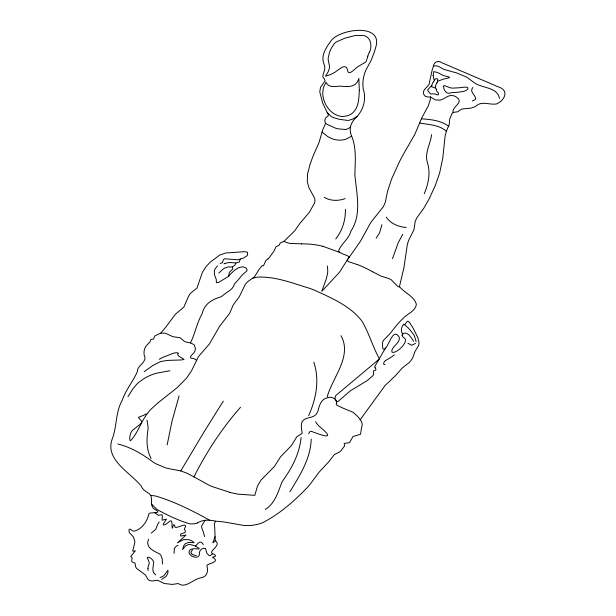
<?xml version="1.0" encoding="UTF-8"?>
<svg xmlns="http://www.w3.org/2000/svg" width="616" height="616" viewBox="0 0 616 616"><rect width="100%" height="100%" fill="white"/><g stroke="black" fill="none" stroke-linecap="round" stroke-linejoin="round"><path stroke-width="0.92" d="M162.455 564.048L162.216 558.835L160.953 555.44A8.293 6.776 -1.9 0 0 159.59 553.946C153.815 550.935 144.845 547.416 148.618 539.192M147.994 568.66L147.986 570.478M345.391 209.309C345.653 220.028 342.427 230.569 335.743 239M431.593 134.619C430.561 143.859 424.547 152.583 427.258 162.154C430.846 172.649 428.413 183.761 424.27 193.709M372.649 271.772L380.719 275.991L389.112 278.686A13.899 11.357 -1.9 0 1 391.345 279.887L397.851 286.517L399.368 286.971L403.957 267.498L407.445 243.844L409.116 239.262L413.952 229.745L415.215 221.306L416.947 217.702L423.631 208.501L429.052 199.099L435.335 185.377L439.608 173.204L442.819 157.896L445.122 135.928L446.515 130.838L449.218 124.571L449.657 119.265L451.998 113.436L453.661 112.343L457.557 111.812L461.854 109.009L470.493 108.162A21.783 17.802 -1.9 0 0 475.475 106.522C481.55 100.331 489.389 105.213 496.604 103.95C505.143 100 509.748 89.728 497.181 86.51A159.944 130.692 -1.9 0 0 493.547 84.831L442.134 62.863C438.338 59.929 433.71 61.846 433.294 66.651A80.966 66.166 -1.9 0 0 432.008 70.694L429.013 84.5L424.193 89.967L423.315 92.362L423.808 94.471L425.202 96.188L427.435 96.989L430.507 96.951L430.33 99.13A27.22 22.245 -1.9 0 1 430.23 99.854L428.336 105.736L421.968 117.587L414.807 134.38L405.944 149.827A272.719 222.853 -1.9 0 0 399.299 162.039L391.483 179.31L387.487 191.568A88.196 72.072 -1.9 0 0 386.825 194.748L385.377 202.01L383.514 206.422L370.678 222.638L361.723 238.954A106.637 87.133 -1.9 0 1 359.652 242.427L347.131 260.214L348.279 261.584L357.511 264.634M311.203 439.031C310.726 458.589 299.8 475.56 289.92 491.714M327.489 266.012L327.743 271.117A36.537 29.853 -1.9 0 1 327.535 273.627L326.388 278.648L321.768 291.345L339.324 272.441L349.295 256.834C345.915 254.57 341.472 254.038 338.484 251.305C340.756 244.144 348.841 239.085 350.897 231.185C362.093 214.276 356.448 193.455 354.893 174.844C355.139 161.538 356.741 147.894 351.297 135.281C348.618 128.89 351.082 122.006 356.102 117.541C363.532 110.01 366.574 99.03 363.24 88.927C362.37 83.276 363.147 77.416 365.096 72.057A38.708 31.632 -1.9 0 1 366.512 68.907L371.225 60.214L374.197 52.429A202.91 165.804 -1.9 0 0 375.922 46.623C382.744 22.623 339 29.106 330.961 40.933C326.249 47.378 320.659 55.494 323.877 63.833C326.272 68.168 323.485 72.149 322.799 76.215A5.86 4.789 -1.9 0 0 323.439 77.862L324.031 78.586A11.065 9.04 -1.9 0 0 324.286 78.825L325.079 80.758L320.489 87.395L319.766 91.923L322.807 103.403L328.259 114.653L328.128 116.001L326.773 116.948A5.49 4.489 -1.9 0 0 325.479 118.195L324.794 120.197L325.44 123.87L322.83 129.591L318.973 142.704L315.107 151.436A180.219 147.263 -1.9 0 0 309.663 165.758L307.577 173.966L307.276 181.605L308.924 187.68L314.591 198.198L315.03 200.562L314.584 202.941L309.448 212.181L299.823 223.5L294.702 230.831L283.938 241.403L285.578 242.05A26.611 21.745 -1.9 0 0 289.959 243.435L301.37 243.813M435.289 87.433L435.474 86.479M167.152 444.891L172.033 421.167L179.079 395.872M431.754 86.047L431.885 85.401M301.108 437.568C299.438 453.992 291.768 468.499 282.182 481.543C278.155 491.722 275.221 503.31 265.257 509.455M381.92 224.686L379.625 232.748L376.137 238.169M160.892 333.056L165.327 333.233L173.019 336.721L180.172 337.745L184.207 341.233A5.167 4.22 -1.9 0 0 185.062 341.788L190.436 342.92C194.671 334.557 196.396 325.417 200.423 316.986A120.058 98.106 -1.9 0 0 202.125 313.713C204.543 303.75 211.696 299.645 220.798 296.897A15.716 12.844 -1.9 0 0 223.015 295.326C227.15 291.645 232.933 289.959 234.488 283.907C238.754 279.887 241.641 274.636 246.469 271.31A3.388 2.772 -1.9 0 0 247.108 270.093L246.269 268.099L243.551 266.982A5.96 4.874 -1.9 0 0 241.98 266.897L238.754 267.69L235.435 269.615A25.533 20.859 -1.9 0 0 233.995 270.755A18.88 15.423 -1.9 0 0 233.033 271.648L228.505 276.022L229.383 272.349L232.81 268.869L232.371 266.859L234.942 265.126L235.974 262.963L239.254 262.1L240.317 258.943L243.374 258.112L246.777 255.925A5.298 4.327 -1.9 0 0 247.586 254.785L247.609 252.383L245.053 251.636L225.625 253.007L219.766 255.078L210.533 261.916L206.237 266.358L202.356 272.441L196.981 288.042L190.367 293.385L188.496 296.396L183.876 307.068L175.614 314.037L169.331 322.353A99.738 81.504 -1.9 0 1 166.405 326.365L160.892 333.056L155.086 335.774A4.019 3.288 -1.9 0 0 154.339 336.86L153.553 339.147L151.005 339.354L149.834 342.103L148.533 343.451A21.237 17.356 -1.9 0 0 147.263 344.721C143.867 348.079 143.074 353.299 144.983 357.619C145.176 363.378 137.229 365.681 137.229 371.872C133.01 381.658 125.71 389.874 122.299 400.13C115.677 411.665 116.94 425.34 112.774 437.591C103.496 459.274 129.853 471.979 141.256 486.062C142.612 490.059 146.323 491.622 149.457 493.832C153.446 497.566 149.78 503.58 152.837 507.661A7.569 6.183 -1.9 0 0 154.57 509.224C163.109 513.721 152.699 512.35 149.696 513.167A4.32 3.527 -1.9 0 0 148.941 513.682C147.501 520.936 141.95 529.621 133.826 531.192A3.442 2.81 -1.9 0 1 132.856 530.992L129.899 529.052L129.014 529.567L129.175 532.417L133.48 537.044L134.788 541.264A15.092 12.335 -1.9 0 1 134.611 543.458L132.694 550.943L133.125 551.335L135.397 550.727L130.769 556.51L132.248 558.027L131.631 560.283L131.932 561.607L132.894 562.5L135.027 563.039L135.559 566.343A7.523 6.145 -1.9 0 0 136.629 568.429L145.245 574.813A5.783 4.728 -1.9 0 1 145.776 575.613L148.032 579.517A6.199 5.067 -1.9 0 0 149.881 580.534L150.589 580.742A5.282 4.32 -1.9 0 0 152.83 580.865L157.742 580.272L164.126 583.483L172.249 584.43L178.086 583.552L180.788 584.707A4.458 3.642 -1.9 0 0 182.806 585.2C189.62 584.83 194.417 578.809 201.132 577.793C207.623 576.684 208.4 570.401 206.822 565.349C208.839 563.209 219.096 562.346 214.175 558.219C209.294 556.094 217.502 557.742 215.092 555.008A4.027 3.296 -1.9 0 0 214.045 554.223C205.505 551.921 222.753 546.038 215.292 540.694C214.884 535.342 214.999 529.537 214.376 523.993A24.363 19.912 -1.9 0 1 215.184 521.868L215.492 521.159L223.77 521.906L244.206 525.533L250.881 525.525L256.995 524.501A36.583 29.899 -1.9 0 0 262.816 522.622C279.749 513.921 294.44 500.947 307.569 487.271A109.556 89.52 -1.9 0 0 312.62 480.903L318.88 472.418L328.813 461.731L334.373 454.508L339.416 452.075L340.887 450.797L344.467 446.153L344.244 443.412L349.518 442.681L352.976 436.505L360.506 434.311L361.33 429.005A12.42 10.149 -1.9 0 1 361.615 427.55C364.241 421.382 357.18 416.123 353.253 412.389C347.624 409.863 341.433 407.815 336.205 404.735C338.323 400.115 332.471 395.965 328.182 397.643C321.159 398.652 319.342 405.297 317.995 411.018A30.469 24.902 -1.9 0 1 317.109 412.774C315.746 415.977 312.289 416.993 309.209 417.702C299.083 419.658 301.224 425.918 302.171 433.364L296.743 436.829L291.476 445.553L280.619 456.741L274.305 466.612L261.038 480.033L257.48 486.086L254.808 495.349L238.669 494.194A74.174 60.607 -1.9 0 1 229.907 492.353M367.852 56.11L366.327 61.099A6.206 5.074 -1.9 0 1 365.442 62.247L358.366 66.397A21.737 17.764 -1.9 0 0 356.302 67.829C353.961 69.939 347.901 76.407 347.447 69.662C345.591 61.993 337.406 71.263 333.718 72.927A25.887 21.152 -1.9 0 1 329.729 74.844L325.517 76.238L328.482 71.187L329.483 67.714A11.681 9.548 -1.9 0 0 329.475 66.135L328.259 60.106A17.864 14.599 -1.9 0 1 328.259 57.673L329.352 52.991A53.646 43.836 -1.9 0 1 331.269 48.294L334.111 43.89A13.598 11.111 -1.9 0 1 336.405 41.919L344.829 38.192L354.924 35.605A22.961 18.765 -1.9 0 1 360.853 35.52C370.493 34.596 372.934 45.545 369.254 52.622M308.678 433.702L309.871 431.747A2.225 1.817 -1.9 0 1 311.111 431.246C321.721 435.196 337.668 441.356 319.204 426.295A28.19 23.038 -1.9 0 1 317.34 424.278L315.523 421.729M308.655 415.692C316.085 398.952 319.881 379.987 313.798 362.231M472.818 87.457C469.046 92.038 475.583 94.818 475.575 98.668M327.212 396.866C332.555 377.238 352.429 356.425 341.041 335.689M268.145 258.766A11.227 9.171 -1.9 0 1 267.513 259.197L266.412 259.96A4.043 3.303 -1.9 0 0 265.904 260.468L263.54 265.619A0.847 0.693 -1.9 0 1 263.209 265.735L262.878 265.758A5.86 4.789 -1.9 0 1 262.039 265.627L258.851 269.785A34.804 28.444 -1.9 0 0 257.519 272.018L254.231 277.1L247.663 281.689L245.276 284.338L239.308 296.727L233.295 304.805L229.668 313.305L222.237 322.907A61.854 50.543 -1.9 0 0 219.304 326.842L209.301 344.136L198.452 356.587L191.584 370.709L186.74 377.931L177.316 387.518L157.665 403.133L151.159 409.062A53.246 43.513 -1.9 0 0 148.641 411.942C141.172 420.597 138.284 432.663 130.476 440.794L129.853 440.009L129.753 437.814A25.941 21.198 -1.9 0 1 130.045 435.443L130.977 432.54A11.442 9.356 -1.9 0 1 132.479 430.361L141.287 423.346L141.611 421.221L138.369 417.371L142.219 415.838A9.725 7.946 -1.9 0 0 144.375 414.907L146.084 413.798M215.038 536.682L212.828 542.873L214.299 541.757A39.339 32.148 -1.9 0 0 214.869 541.141L215.277 540.679M229.899 492.369L212.089 486.54A73.343 59.929 -1.9 0 1 209.086 485.208L193.94 476.892C206.568 451.867 221.968 428.297 240.517 407.245M385.547 348.002L374.944 366.22A3.696 3.026 -1.9 0 0 374.944 367.259M416.147 341.764L414.491 336.144A23.092 18.865 -1.9 0 0 413.76 334.65L408.816 328.467A49.049 40.086 -1.9 0 0 407.322 327.111L403.75 324.201C401.024 327.165 400.662 330.761 402.533 334.034C401.663 335.312 402.41 336.783 403.603 337.553C410.626 340.602 395.98 354.477 392.022 352.129C390.136 347.516 401.016 342.727 399.183 337.106C392.623 326.796 389.004 346.97 384.192 349.341L383.306 349.164L382.705 348.025L382.397 343.412A10.965 8.963 -1.9 0 1 383.822 339.97L390.09 333.533L395.572 326.588A82.452 67.375 -1.9 0 1 402.44 319.088C406.46 314.06 414.429 311.973 416.208 305.374A9.979 8.154 -1.9 0 0 416.208 303.742C413.59 295.903 404.481 292.931 399.515 286.686M402.094 335.381C403.642 330.869 408.601 333.61 410.295 336.598A41.31 33.757 -1.9 0 1 412.474 339.508L413.667 341.387M392.5 258.651L398.39 242.373L402.772 234.326M127.966 396.666L132.748 389.073L136.598 384.407A36.698 29.984 -1.9 0 1 139.239 381.959L144.706 378.155A44.421 36.298 -1.9 0 1 157.041 373.08L169.97 370.732M117.802 443.982C131.023 447.278 142.712 454.231 153.476 462.362A56.241 45.954 -1.9 0 0 155.886 463.771L165.504 467.813A36.082 29.483 -1.9 0 0 168.207 468.507L180.788 470.924L203.95 432.085L223.315 401.108M437.044 82.721L437.491 82.005M205.066 520.212L201.632 526.156A4.566 3.734 -1.9 0 0 201.601 526.95L201.717 527.596A16.424 13.421 -1.9 0 0 202.11 528.728L202.294 529.221A70.401 57.527 -1.9 0 1 203.434 532.486L204.643 536.659M159.205 521.991L158.697 522.699A15.515 12.682 -1.9 0 0 157.942 523.908L155.717 529.298L151.282 533.148M433.518 81.812L433.926 81.266M359.96 420.035L384.969 385.67L395.449 375.652L402.186 368.068L408.678 362.978A20.49 16.747 -1.9 0 0 410.841 360.722L412.497 358.196A17.887 14.615 -1.9 0 0 413.428 355.894L414.945 351.505L418.572 345.676L419.042 342.573L417.887 337.707L413.298 328.474A67.421 55.093 -1.9 0 0 411.049 324.894C406.298 315.762 406.106 327.088 403.75 324.201M195.626 546.084L198.044 543.235L199.753 542.188A1.971 1.609 -1.9 0 1 200.831 542.18L202.264 543.035L203.257 544.629M212.674 553.676L210.418 555.555A1.602 1.309 -1.9 0 1 209.232 555.578L206.984 553.538L205.498 548.533C201.517 547.247 198.645 551.212 199.392 554.939C197.497 560.383 186.178 555.016 189.682 550.327A5.067 4.135 -1.9 0 1 191.368 549.187L194.209 548.679L198.814 548.987L199.276 548.479L195.156 545.884L190.683 544.629L188.481 544.598L185.724 545.722L182.613 549.541L183.645 545.884L185.177 543.774L188.519 542.411L194.079 542.688L192.723 541.333A14.869 12.151 -1.9 0 0 188.273 539.631L183.345 539.647L177.508 542.858L186.017 535.019L180.657 536.066C178.601 531.747 188.781 534.827 184.269 529.152C189.274 520.558 178.055 528.513 175.059 527.265C173.104 518.841 172.311 534.75 171.98 524.801C172.103 515.407 167.583 525.579 163.325 524.894L163.255 524.093L166.482 519.119L162.023 520.204L162.408 516.493L162.016 514.753L158.173 515.245L154.824 512.643M192.454 549.795L190.968 552.182A2.171 1.771 -1.9 0 0 190.999 552.683L191.653 553.769M218.757 273.088L223.893 268.468A5.598 4.574 -1.9 0 1 224.763 268.106L225.248 267.952A8.285 6.776 -1.9 0 0 225.918 267.737L228.182 266.89L230.269 266.982A5.837 4.766 -1.9 0 0 231.37 266.959L232.425 266.79M217.371 265.881L214.976 269.169A11.357 9.286 -1.9 0 0 214.306 271.594L214.53 274.667A20.69 16.909 -1.9 0 0 215.238 276.861L216.262 279.356L216.385 282.421A1.032 0.839 -1.9 0 0 216.894 282.721L218.703 282.359L225.98 277.955A79.079 64.618 -1.9 0 0 229.106 275.93M415.584 343.366L411.742 345.322L407.938 343.266M394.394 354.862L392.215 356.51A26.111 21.337 -1.9 0 1 389.566 358.196L385.57 360.506M144.213 371.656L152.868 365.504L159.575 362.054A20.79 16.986 -1.9 0 1 162.077 361.269L167.598 360.406L181.535 359.952L184.045 359.39L178.779 356.071L177.685 354.585A1.509 1.232 -1.9 0 1 177.755 354.108L177.816 353.984A5.082 4.15 -1.9 0 1 178.101 353.546L178.186 353.422A5.937 4.851 -1.9 0 0 178.378 353.153C175.383 351.251 168.692 355.586 164.88 356.487A51.02 41.696 -1.9 0 0 161.723 357.942L159.159 359.274M357.095 116.347L352.752 119.05L349.133 120.259A8.008 6.545 -1.9 0 1 347.509 120.405L338.993 119.25L332.894 117.417A13.298 10.865 -1.9 0 1 330.769 116.178L327.219 112.512M351.551 136.198L346.569 138.908A14.938 12.212 -1.9 0 1 344.136 139.655L342.288 139.971A18.126 14.815 -1.9 0 1 332.856 139.054L327.827 136.675L322.014 132.101M161.577 579.448L165.719 576.699A9.047 7.392 -1.9 0 0 166.682 575.521L167.637 573.473A16.447 13.444 -1.9 0 0 168.029 571.687L167.906 570.247L164.179 575.321A7.723 6.314 -1.9 0 1 162.578 576.507L160.037 577.562M240.163 259.074L239.778 259.251A7.061 5.767 -1.9 0 1 237.807 259.813L224.64 258.774L223.454 259.521L222.445 262.693L220.174 263.502M283.753 241.48L280.326 243.012A2.033 1.655 -1.9 0 0 280.034 243.351L279.256 245.037L278.232 245.669A12.112 9.902 -1.9 0 1 277.87 245.761L275.999 246.816L274.62 249.726A20.189 16.493 -1.9 0 1 273.904 251.251L269.431 257.426A9.456 7.723 -1.9 0 1 268.168 258.782M197.443 522.915C202.88 519.565 209.448 519.665 215.492 521.159M224.016 263.84L224.986 263.463M178.086 545.322L177.57 545.53A15.385 12.574 -1.9 0 0 176.584 545.945L174.32 548.24L174.082 553.422M472.31 100.932L472.703 100.793A6.206 5.074 -1.9 0 0 475.783 98.783M345.168 198.614C338.276 201.109 330.569 201.101 324.139 197.312M345.306 129.476L337.891 128.821A40.487 33.079 -1.9 0 1 335.528 128.182L327.281 124.455A22.161 18.103 -1.9 0 1 325.571 123.185M433.548 65.951L436.967 65.92A5.251 4.297 -1.9 0 1 438.145 66.212L442.527 68.661A17.24 14.091 -1.9 0 0 444.067 69.446L453.176 71.995A53.184 43.459 -1.9 0 1 456.656 72.919L466.497 77.031L474.928 83.137A16.432 13.429 -1.9 0 0 475.983 83.768C483.853 88.273 497.536 87.541 499.491 98.468M385.069 364.572L384.969 364.572A6.206 5.067 -1.9 0 1 384.322 364.556L383.691 364.256L383.66 363.401A6.737 5.506 -1.9 0 1 385.554 360.491M421.413 118.788C430.769 119.489 440.802 120.405 448.587 126.165M150.604 495.418L152.637 495.618A38.146 31.17 -1.9 0 1 155.979 496.111C174.805 501.747 192.569 510.772 209.748 520.274M196.365 555.44L195.934 555.401A19.335 15.8 -1.9 0 1 195.287 555.332L194.233 555.155A5.097 4.166 -1.9 0 1 191.638 553.784M419.596 123.015C428.682 124.671 439.108 124.771 446.369 131.246M406.198 227.45C398.413 226.904 390.837 223.693 386.224 217.186M235.897 263.032L230.515 262.501L226.634 262.932A15.469 12.643 -1.9 0 0 224.986 263.471M322.953 246.346L339.616 252.352M180.788 470.924L186.756 473.127L193.94 476.892M190.436 342.92L193.57 344.382A4.528 3.696 -1.9 0 1 194.179 344.937L195.326 348.017A11.211 9.163 -1.9 0 1 195.141 350.211L195.072 350.481A8.87 7.246 -1.9 0 1 194.279 352.267C192.762 354.277 187.233 358.574 192.924 358.42A5.752 4.705 -1.9 0 1 194.587 358.974L196.489 360.245M430.507 96.951L435.32 99.907L439.94 100.146A11.011 9.001 -1.9 0 0 442.565 99.307C446.1 97.651 449.734 94.125 453.915 95.873A10.872 8.886 -1.9 0 1 457.095 97.613C463.663 102.441 452.945 106.383 452.952 111.504A7.569 6.183 -1.9 0 0 453.137 112.528M155.763 574.897C151.313 571.918 153.191 566.974 153.692 562.816A8.208 6.707 -1.9 0 0 151.598 558.928A9.525 7.785 -1.9 0 0 149.819 557.696C143.551 555.324 151.521 562.223 148.595 564.918A25.68 20.983 -1.9 0 0 147.963 568.66M151.505 503.996L156.256 508.801A22.215 18.157 -1.9 0 0 157.45 509.709C167.444 515.269 178.016 520.25 188.95 523.623A13.167 10.765 -1.9 0 0 197.466 522.953M151.059 458.527C146.154 449.187 146.477 438.715 148.102 428.628A34.989 28.59 -1.9 0 0 148.048 426.757L147.008 420.089M374.944 367.259L376.03 369.654L375.46 370.17A7.038 5.752 -1.9 0 1 375.159 370.178L373.658 370.77L373.535 374.066A6.476 5.29 -1.9 0 1 372.896 375.729L367.359 380.503L350.342 390.814L338.253 401.278L336.867 401.809A2.61 2.133 -1.9 0 1 336.367 401.316L334.942 398.313A4.227 3.45 -1.9 0 1 334.965 397.705L335.674 395.895A25.61 20.929 -1.9 0 1 335.997 395.349L379.479 358.912C372.665 346.723 369.038 333.01 361.908 321.028C350.134 305.813 331.639 298.067 314.607 290.252A137.507 112.366 -1.9 0 0 309.756 288.365C292.8 283.298 275.444 276.238 257.488 277.146A28.69 23.439 -1.9 0 0 252.953 278.178M357.542 264.58A114.276 93.378 -1.9 0 1 372.618 271.81M301.37 243.859A70.363 57.496 -1.9 0 1 322.969 246.3M367.821 56.102A29.745 24.309 -1.9 0 1 369.269 52.622M350.211 127.266A11.257 9.201 -1.9 0 1 345.337 129.583M431.778 85.378A13.891 11.35 -1.9 0 1 433.418 81.766M435.381 86.463A17.61 14.391 -1.9 0 1 437.006 82.706M359.32 90.275C358.912 98.383 358.882 108.609 351.52 113.829A14.761 12.058 -1.9 0 1 347.201 115.839L343.081 116.493A10.988 8.978 -1.9 0 1 341.333 116.409C330.754 114.884 323.454 104.366 322.776 94.179A36.228 29.607 -1.9 0 1 322.722 93.216L323.315 88.088A15.954 13.036 -1.9 0 1 323.716 86.972L326.056 82.182C328.266 87.826 334.619 86.594 339.339 86.14C347.101 86.533 355.963 88.396 358.851 78.417L359.32 90.275M436.305 89.251L436.436 90.698L438.43 93.078A2.849 2.325 -1.9 0 1 438.569 93.386L438.061 95.003L434.473 93.84L430.676 93.986L429.206 92.462A19.219 15.7 -1.9 0 0 428.297 91.284L427.581 90.159L430.746 86.417L435.689 88.204L436.305 89.251M443.558 86.155C443.474 90.398 446.739 94.864 451.305 92.754A18.549 15.154 -1.9 0 1 452.437 92.593L457.68 92.254A20.236 16.54 -1.9 0 0 460.398 91.853C467.621 91.776 472.603 85.416 461.376 87.534A60.16 49.157 -1.9 0 0 459.251 87.757L452.498 88.134A13.298 10.872 -1.9 0 1 450.08 87.718L444.529 85.609L443.558 86.155M433.11 75.475L434.288 80.788L434.935 79.225L436.082 78.671A2.31 1.887 -1.9 0 1 437.106 78.786C439.1 78.894 436.421 81.497 437.814 81.204A10.102 8.254 -1.9 0 0 438.145 81.089A57.172 46.716 -1.9 0 0 439.986 80.411L442.827 79.333A20.228 16.524 -1.9 0 1 444.359 78.871C456.387 76.623 443.728 77.131 440.371 73.882A48.425 39.57 -1.9 0 0 437.437 72.526L433.857 71.548L433.11 75.475"/></g></svg>
